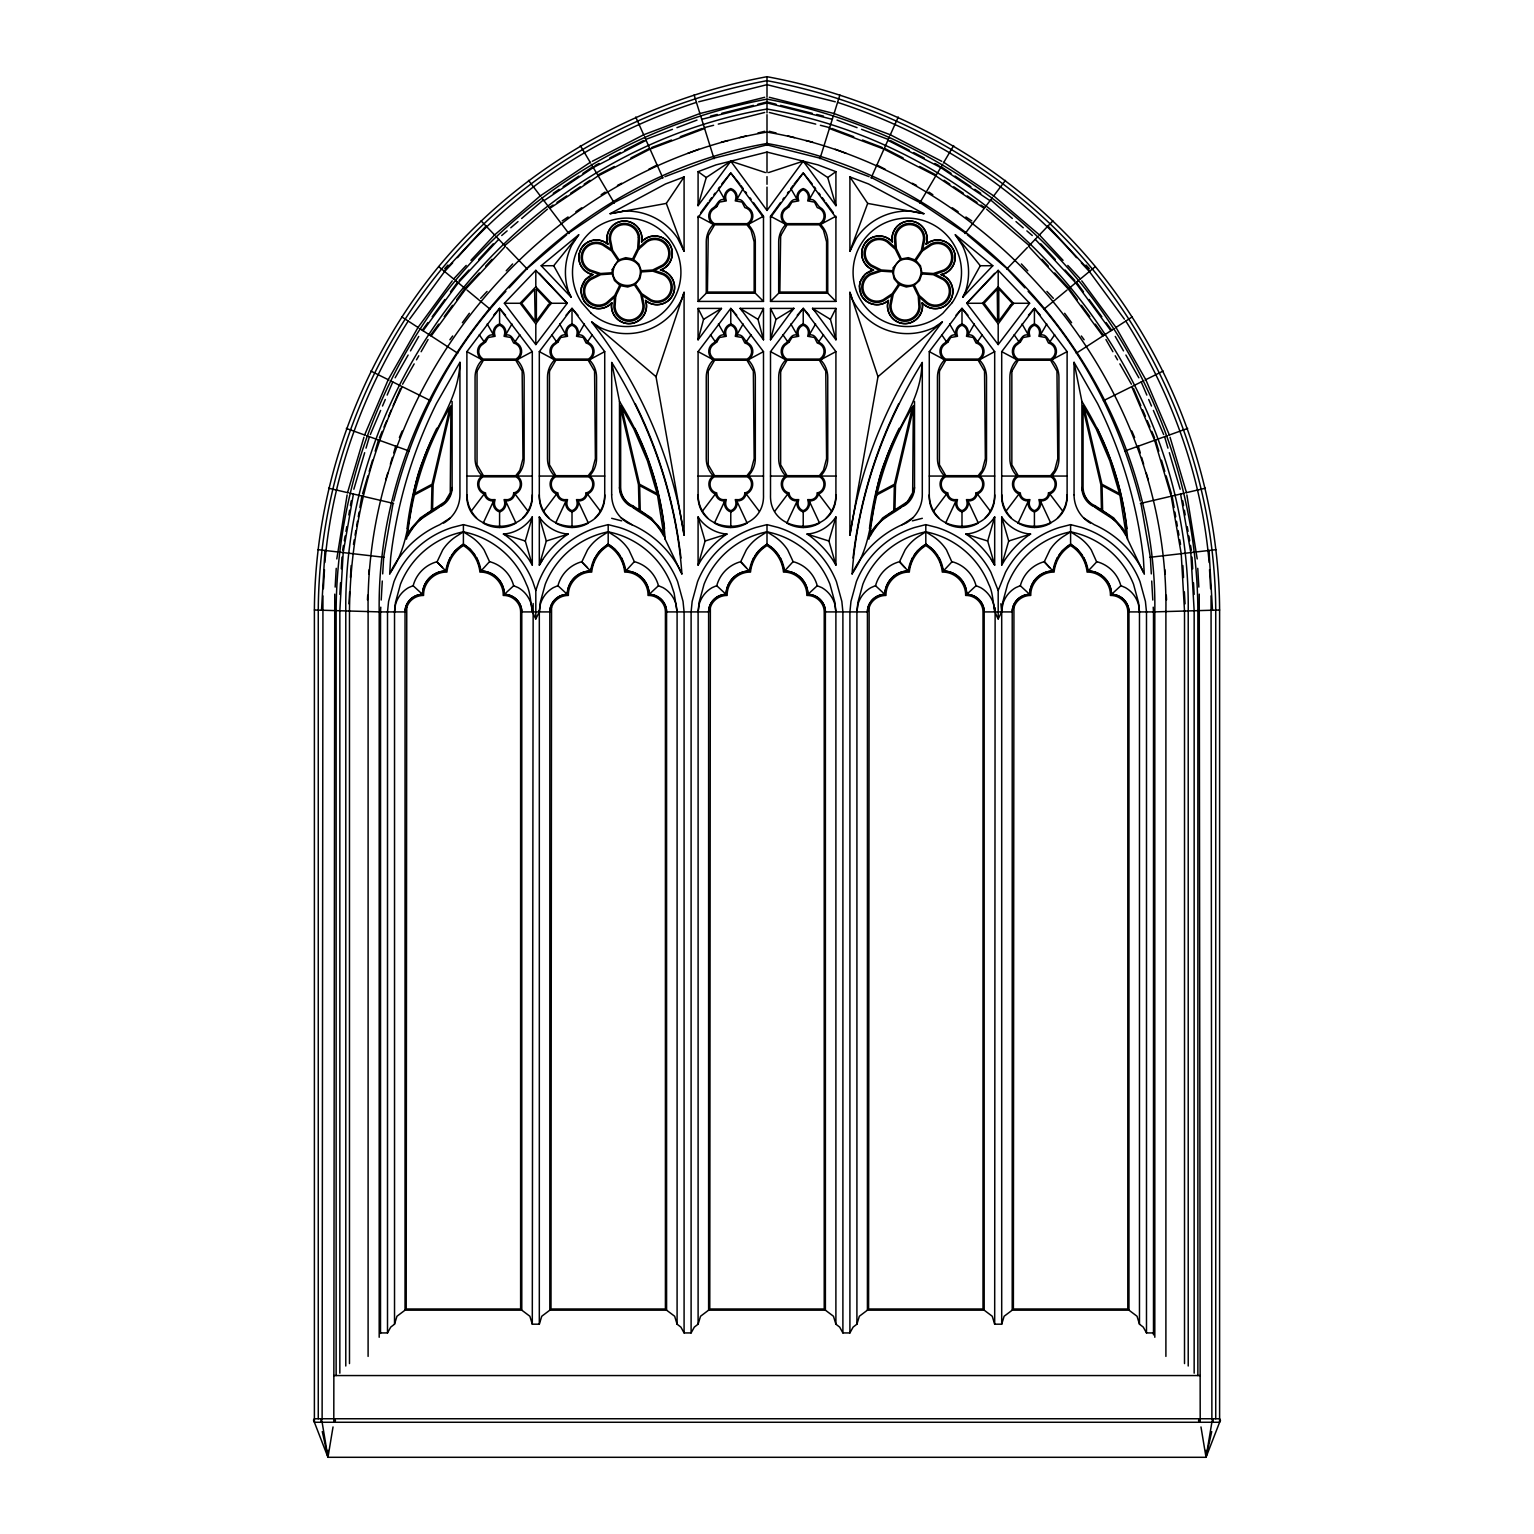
<?xml version="1.0" encoding="UTF-8"?>
<svg xmlns="http://www.w3.org/2000/svg" width="1534" height="1534" viewBox="0 0 1534 1534"><rect width="100%" height="100%" fill="white"/><g stroke="black" fill="none" stroke-linecap="round" stroke-linejoin="round"><path stroke-width="1.5" d="M499.585 527.504L499.585 511.953A8.916 8.916 0 0 1 493.641 500.813A8.092 8.092 0 0 1 484.399 494.044C477.093 491.705 474.831 480.18 482.251 476.058A24.525 24.525 0 0 1 475.061 458.704L475.061 377.191A24.525 24.525 0 0 1 482.251 359.838A9.798 9.798 0 0 1 482.616 342.887C486.105 340.701 487.294 333.357 493.641 335.102A8.916 8.916 0 0 1 499.585 323.962L499.585 308.411L532.298 351.631L532.298 494.83C533.851 536.785 465.339 536.785 466.892 494.83L466.892 351.631L499.585 308.411L505.568 315.256M499.585 323.962A8.916 8.916 0 0 1 505.549 335.102C511.896 333.357 513.085 340.701 516.574 342.887A9.798 9.798 0 0 1 516.939 359.838A24.525 24.525 0 0 1 524.129 377.191L524.129 458.704A24.525 24.525 0 0 1 516.939 476.058C524.34 480.18 522.097 491.705 514.772 494.044A8.092 8.092 0 0 1 505.549 500.813A8.916 8.916 0 0 1 499.585 511.953M572.009 527.504L572.009 511.953A8.916 8.916 0 0 1 566.065 500.813A8.092 8.092 0 0 1 556.842 494.044C549.517 491.705 547.255 480.18 554.675 476.058A24.525 24.525 0 0 1 547.485 458.704L547.485 377.191A24.525 24.525 0 0 1 554.675 359.838A9.798 9.798 0 0 1 555.04 342.887C558.529 340.701 559.718 333.357 566.065 335.102A8.916 8.916 0 0 1 572.009 323.962L572.009 308.411L539.316 351.631L539.316 494.83C537.763 536.785 606.275 536.785 604.722 494.83L604.722 351.631L572.009 308.411L566.046 315.256M572.009 323.962A8.916 8.916 0 0 1 577.973 335.102C584.32 333.357 585.509 340.701 588.998 342.887A9.798 9.798 0 0 1 589.363 359.838A24.525 24.525 0 0 1 596.553 377.191L596.553 458.704A24.525 24.525 0 0 1 589.363 476.058C596.784 480.18 594.521 491.705 587.196 494.044A8.092 8.092 0 0 1 577.973 500.813A8.916 8.916 0 0 1 572.009 511.953M730.778 527.504L730.778 511.953A8.916 8.916 0 0 1 724.834 500.813A8.092 8.092 0 0 1 715.611 494.044C708.286 491.705 706.024 480.18 713.444 476.058A24.525 24.525 0 0 1 706.254 458.704L706.254 377.191A24.525 24.525 0 0 1 713.444 359.838A9.798 9.798 0 0 1 713.809 342.887C717.298 340.701 718.487 333.357 724.834 335.102A8.916 8.916 0 0 1 730.778 323.962L730.778 308.411L763.491 351.631L763.491 494.83C765.044 536.785 696.532 536.785 698.085 494.83L698.085 351.631L730.778 308.411L736.761 315.256M730.778 323.962A8.916 8.916 0 0 1 736.742 335.102C743.089 333.357 744.278 340.701 747.767 342.887A9.798 9.798 0 0 1 748.132 359.838A24.525 24.525 0 0 1 755.322 377.191L755.322 458.704A24.525 24.525 0 0 1 748.132 476.058C755.553 480.18 753.29 491.705 745.965 494.044A8.092 8.092 0 0 1 736.742 500.813A8.916 8.916 0 0 1 730.778 511.953M803.222 527.504L803.222 511.953A8.916 8.916 0 0 1 797.258 500.813A8.092 8.092 0 0 1 788.035 494.044C780.71 491.705 778.447 480.18 785.868 476.058A24.525 24.525 0 0 1 778.678 458.704L778.678 377.191A24.525 24.525 0 0 1 785.868 359.838A9.798 9.798 0 0 1 786.233 342.887C789.722 340.701 790.911 333.357 797.258 335.102A8.916 8.916 0 0 1 803.222 323.962L803.222 308.411L770.509 351.631L770.509 494.83C768.956 536.785 837.468 536.785 835.915 494.83L835.915 351.631L803.222 308.411L797.239 315.256M803.222 323.962A8.916 8.916 0 0 1 809.166 335.102C815.513 333.357 816.702 340.701 820.191 342.887A9.798 9.798 0 0 1 820.556 359.838A24.525 24.525 0 0 1 827.746 377.191L827.746 458.704A24.525 24.525 0 0 1 820.556 476.058C827.976 480.18 825.714 491.705 818.389 494.044A8.092 8.092 0 0 1 809.166 500.813A8.916 8.916 0 0 1 803.222 511.953M961.991 527.504L961.991 511.953A8.916 8.916 0 0 1 956.027 500.813A8.092 8.092 0 0 1 946.804 494.044C939.479 491.705 937.216 480.18 944.637 476.058A24.525 24.525 0 0 1 937.447 458.704L937.447 377.191A24.525 24.525 0 0 1 944.637 359.838A9.798 9.798 0 0 1 945.002 342.887C948.491 340.701 949.68 333.357 956.027 335.102A8.916 8.916 0 0 1 961.991 323.962L961.991 308.411L994.684 351.631L994.684 494.83C996.237 536.785 927.725 536.785 929.278 494.83L929.278 351.631L961.991 308.411L967.954 315.256M961.991 323.962A8.916 8.916 0 0 1 967.935 335.102C974.282 333.357 975.471 340.701 978.96 342.887A9.798 9.798 0 0 1 979.325 359.838A24.525 24.525 0 0 1 986.515 377.191L986.515 458.704A24.525 24.525 0 0 1 979.325 476.058C986.745 480.18 984.483 491.705 977.158 494.044A8.092 8.092 0 0 1 967.935 500.813A8.916 8.916 0 0 1 961.991 511.953M1034.415 527.504L1034.415 511.953A8.916 8.916 0 0 1 1028.451 500.813A8.092 8.092 0 0 1 1019.228 494.044C1011.903 491.705 1009.66 480.18 1017.061 476.058A24.525 24.525 0 0 1 1009.871 458.704L1009.871 377.191A24.525 24.525 0 0 1 1017.061 359.838A9.798 9.798 0 0 1 1017.426 342.887C1020.915 340.701 1022.104 333.357 1028.451 335.102A8.916 8.916 0 0 1 1034.415 323.962L1034.415 308.411L1001.702 351.631L1001.702 494.83C1000.149 536.785 1068.661 536.785 1067.108 494.83L1067.108 351.631L1034.415 308.411L1028.432 315.256M1034.415 323.962A8.916 8.916 0 0 1 1040.359 335.102C1046.706 333.357 1047.895 340.701 1051.384 342.887A9.798 9.798 0 0 1 1051.749 359.838A24.525 24.525 0 0 1 1058.939 377.191L1058.939 458.704A24.525 24.525 0 0 1 1051.749 476.058C1059.169 480.18 1056.907 491.705 1049.601 494.044A8.092 8.092 0 0 1 1040.359 500.813A8.916 8.916 0 0 1 1034.415 511.953M432.569 508.943L433.144 484.706L450.938 408.408M894.955 508.943L895.53 484.706L913.344 408.408M380.547 611.222L380.509 1333.449M314.393 610.014C315.084 485.626 359.781 362.733 438.647 266.59C521.33 166.784 639.908 100.189 767 76.7C894.092 100.189 1012.67 166.784 1095.353 266.59C1174.219 362.733 1218.916 485.626 1219.607 610.014L1219.607 1422.267L1206.031 1457.3L327.969 1457.3L314.393 1422.267L314.393 610.014L334.412 610.59M321.507 610.225L324.959 550.476M322.945 595.921L322.121 1418.758M323.367 588.749L324.46 569.651M324.882 562.479C332.149 476.69 362.35 393.72 408.197 321.066M334.757 594.137L333.798 1422.267M335.16 587.1L336.234 568.328M336.79 558.932L347.125 494.926M336.138 1375.557L336.138 610.647C336.732 491.072 379.588 372.896 455.425 280.473C534.024 185.767 646.274 121.742 767 99.116C887.726 121.742 999.976 185.767 1078.575 280.473C1154.412 372.896 1197.268 491.072 1197.862 610.647L1197.862 1375.557M339.839 594.406L340.51 582.767M341.315 568.788L341.986 557.13M348.947 603.821L349.637 591.856M350.461 577.513L351.152 565.547M367.451 599.89L367.719 595.23M368.927 574.291L369.195 569.651M380.777 607.176L380.509 611.913L405.034 611.913A17.507 17.507 0 0 1 422.54 594.406A23.355 23.355 0 0 1 445.895 571.051A35.915 35.915 0 0 1 450.076 557.935L454.869 551.166L463.402 544.206L463.402 524.628L452.127 527.523A92.615 92.615 0 0 0 393.989 581.654L388.581 601.405L387.508 611.913L387.508 1332.931L380.509 1332.931M381.199 600.043L382.292 581.022M382.695 573.908L383.653 557.264L393.068 503.325M390.691 572.163C413.643 538.798 407.392 496.843 423.058 460.507C434.755 427.027 458.954 399.185 459.932 362.331L436.404 403.595A468.445 468.445 0 0 0 390.633 558.069L389.694 574.234L392.09 569.037A99.614 99.614 0 0 1 439.683 524.743L450.363 517.917M902.05 524.743L905.98 523.113A32.655 32.655 0 0 0 922.298 494.83L922.298 362.388C882.606 426.088 857.276 499.24 852.079 574.234L854.496 569.037A99.614 99.614 0 0 1 902.069 524.743M853.077 572.163C876.029 538.798 869.778 496.843 885.444 460.507C896.565 427.66 920.841 400.642 921.876 364.632M387.508 1332.931L390.729 1327.102L394.526 1324.187L394.526 611.913L395.484 602.478L400.47 584.224A85.616 85.616 0 0 1 463.402 531.838L471.686 537.13A46.327 46.327 0 0 1 484.073 549.862L489.538 561.636L480.928 571.051A23.355 23.355 0 0 1 504.283 594.406A17.507 17.507 0 0 1 521.79 611.913L521.79 1310.17L529.863 1316.249L532.298 1324.187L539.316 1324.187L541.751 1316.249L549.824 1310.17L666.581 1310.17L674.653 1316.249L677.088 1324.187L680.885 1327.102L684.087 1332.931L691.105 1332.931L694.327 1327.102L698.104 1324.187L700.539 1316.249L708.612 1310.17L825.388 1310.17L833.461 1316.249L835.896 1324.187L839.673 1327.102L842.895 1332.931L849.913 1332.931L853.115 1327.102L856.912 1324.187L859.347 1316.249L867.419 1310.17L984.176 1310.17L992.249 1316.249L994.684 1324.187L1001.702 1324.187L1004.137 1316.249L1012.21 1310.17L1128.966 1310.17L1137.039 1316.249L1139.474 1324.187L1143.271 1327.102L1146.492 1332.931L1153.491 1332.931M532.298 1324.187L533.161 603.514M539.316 1324.187L539.316 611.913L540.256 602.478L545.26 584.224A85.616 85.616 0 0 1 608.193 531.838L616.476 537.13A46.327 46.327 0 0 1 628.863 549.862L634.328 561.636L625.719 571.051A23.355 23.355 0 0 1 649.074 594.406A17.507 17.507 0 0 1 666.581 611.913L666.581 1310.17M698.104 1324.187L698.104 611.913L699.063 602.478L704.068 584.224A85.616 85.616 0 0 1 767 531.838L775.284 537.13A46.327 46.327 0 0 1 787.651 549.862L793.116 561.636L784.507 571.051A23.355 23.355 0 0 1 807.862 594.406A17.507 17.507 0 0 1 825.388 611.913L825.388 1310.17M856.912 1324.187L856.912 611.913L857.87 602.478L862.856 584.224A85.616 85.616 0 0 1 925.807 531.838L934.091 537.13A46.327 46.327 0 0 1 946.459 549.862L951.962 562.115M994.684 1324.187L995.125 607.713M1001.702 1324.187L1001.702 611.913L1002.661 602.478L1007.646 584.224A85.616 85.616 0 0 1 1070.598 531.838L1078.862 537.13A46.327 46.327 0 0 1 1091.249 549.862L1096.752 562.115M394.526 1324.187L396.961 1316.249L405.034 1310.17L521.79 1310.17M394.526 611.913L395.465 604.664A28.015 28.015 0 0 1 408.523 587.656L413.183 585.643A33.863 33.863 0 0 1 437.132 561.693L442.751 549.862A46.327 46.327 0 0 1 455.138 537.13L463.402 531.838A85.616 85.616 0 0 1 526.354 584.224C532.068 595.192 529.479 608.423 535.807 618.931L539.316 611.913L540.256 604.664A28.015 28.015 0 0 1 553.314 587.656L557.973 585.643A33.863 33.863 0 0 1 581.923 561.693L587.541 549.862A46.327 46.327 0 0 1 599.909 537.13L608.193 531.838A85.616 85.616 0 0 1 671.144 584.224L674.135 593.217L677.088 611.913L677.088 1324.187M405.034 1310.17L405.034 611.913C404.976 602.555 413.164 594.348 422.54 594.406C422.464 581.904 433.393 570.974 445.895 571.051L450.076 557.935M452.108 401.429L452.108 487.563C448.695 513.065 412.262 513.065 406.452 539.163M549.824 1310.17L549.824 611.913A17.507 17.507 0 0 1 567.331 594.406C567.254 581.904 578.184 570.974 590.686 571.051A35.915 35.915 0 0 1 594.847 557.935L599.641 551.166L608.193 544.206L608.193 524.628L596.918 527.523A92.615 92.615 0 0 0 538.779 581.654L535.807 590.532L535.807 618.931M698.104 611.913L699.063 604.664A28.015 28.015 0 0 1 712.121 587.656L716.781 585.643A33.863 33.863 0 0 1 740.73 561.693L746.349 549.862A46.327 46.327 0 0 1 758.716 537.13L767 531.838A85.616 85.616 0 0 1 829.932 584.224L834.937 602.478L835.896 611.913L835.896 1324.187M708.612 1310.17L708.612 611.913A17.507 17.507 0 0 1 726.138 594.406C726.061 581.904 736.991 570.974 749.493 571.051A35.915 35.915 0 0 1 753.654 557.935L758.448 551.166L767 544.206L767 524.628L755.706 527.523A92.615 92.615 0 0 0 697.567 581.654L692.16 601.405L691.105 611.913L691.105 1332.931M856.912 611.913L857.87 604.664A28.015 28.015 0 0 1 870.928 587.656L875.569 585.643A33.863 33.863 0 0 1 899.518 561.693L905.137 549.862A46.327 46.327 0 0 1 917.524 537.13L925.807 531.838A85.616 85.616 0 0 1 988.74 584.224C994.454 595.192 991.865 608.423 998.193 618.931L1001.702 611.913L1002.661 604.664A28.015 28.015 0 0 1 1015.719 587.656L1020.359 585.643A33.863 33.863 0 0 1 1044.309 561.693L1049.927 549.862A46.327 46.327 0 0 1 1062.314 537.13L1070.598 531.838A85.616 85.616 0 0 1 1133.53 584.224L1138.516 602.478L1139.474 611.913L1139.474 1324.187M867.419 1310.17L867.419 611.913A17.507 17.507 0 0 1 884.926 594.406C884.85 581.904 895.779 570.974 908.281 571.051A35.915 35.915 0 0 1 912.462 557.935L917.255 551.166L925.807 544.206L925.807 524.628L914.513 527.523A92.615 92.615 0 0 0 856.375 581.654L850.967 601.405L849.913 611.913L849.913 1332.931M914.513 401.429L914.513 487.563C911.081 513.065 874.648 513.065 868.858 539.163M1012.21 1310.17L1012.21 611.913A17.507 17.507 0 0 1 1029.717 594.406C1029.64 581.904 1040.57 570.974 1053.072 571.051A35.915 35.915 0 0 1 1057.252 557.935L1062.046 551.166L1070.598 544.206L1070.598 524.628L1059.304 527.523A92.615 92.615 0 0 0 1005.479 572.335L998.193 590.532L998.193 618.931M321.718 1418.835L321.718 1422.21M1212.282 1422.21L1212.282 1418.835M451.495 555.557A35.915 35.915 0 0 1 463.402 544.206L470.037 549.191L476.748 557.935A35.915 35.915 0 0 1 480.928 571.051C493.43 570.974 504.36 581.904 504.283 594.406C513.66 594.348 521.848 602.555 521.79 611.913L549.824 611.913C549.766 602.555 557.954 594.348 567.331 594.406A23.355 23.355 0 0 1 590.686 571.051L594.847 557.935M596.285 555.557A35.915 35.915 0 0 1 608.193 544.206L614.827 549.191L621.538 557.935A35.915 35.915 0 0 1 625.719 571.051C638.221 570.974 649.15 581.904 649.074 594.406C658.45 594.348 666.638 602.555 666.581 611.913L708.612 611.913C708.555 602.555 716.762 594.348 726.138 594.406A23.355 23.355 0 0 1 749.493 571.051L753.654 557.935M755.073 555.557A35.915 35.915 0 0 1 767 544.206L773.615 549.191L780.346 557.935A35.915 35.915 0 0 1 784.507 571.051C797.009 570.974 807.939 581.904 807.862 594.406C817.238 594.348 825.445 602.555 825.388 611.913L867.419 611.913C867.362 602.555 875.55 594.348 884.926 594.406A23.355 23.355 0 0 1 908.281 571.051L912.462 557.935M913.88 555.557A35.915 35.915 0 0 1 925.807 544.206L932.423 549.191L939.153 557.935A35.915 35.915 0 0 1 943.314 571.051A23.355 23.355 0 0 1 966.669 594.406A17.507 17.507 0 0 1 984.176 611.913L1012.21 611.913C1012.152 602.555 1020.34 594.348 1029.717 594.406A23.355 23.355 0 0 1 1053.072 571.051L1057.252 557.935M333.031 1426.946L327.969 1457.3L322.274 1431.606M1211.879 1422.267L1206.031 1457.3L1200.969 1426.946M342.657 550.131L343.482 545.433M344.306 540.735L345.112 536.037M345.936 531.358L346.761 526.661M348.812 514.925L349.618 510.228M350.442 505.549L351.267 500.851M353.414 494.025L343.194 552.585L339.839 610.743L339.839 1373.179M353.453 544.378L354.258 539.757M355.063 535.155L355.869 530.553M356.674 525.951L357.48 521.349M358.285 516.747L359.09 512.126M359.876 507.524L361.89 496.019M402.272 386.664C368.409 456.48 350.193 533.41 349.484 611.031L349.484 1363.573M849.913 535.193C861.724 457.803 894.245 383.673 942.375 321.987L934.264 327.375A61.283 61.283 0 0 1 852.271 299.303L849.913 292.304L849.913 535.193L877.985 376.693L849.913 292.304M1211.726 1431.606L1206.031 1457.3L1206.031 1450.301M449.941 407.603L432.051 484.245L414.468 493.603M912.327 407.603L894.437 484.245L876.854 493.603M698.085 339.8L703.569 319.36L698.085 308.411L721.479 308.411L698.085 339.8L698.085 308.411M793.653 308.411L770.509 339.8L775.993 319.36L770.509 308.411L793.903 308.411L791.755 310.865M768.592 172.575L803.222 161.166L835.915 205.671L827.746 177.541L803.222 161.166L767 210.446L730.778 161.166L698.085 205.671L706.254 177.541L730.778 161.166L765.408 172.575M532.298 565.106L525.299 541.023L532.298 516.939C525.97 526.641 515.002 533.295 503.42 534.062L506.162 535.845A99.614 99.614 0 0 1 529.019 559.603L532.298 565.106L532.298 516.939M539.949 562.901L546.315 541.023L539.316 516.939C545.625 526.641 556.593 533.295 568.194 534.062L565.452 535.845A99.614 99.614 0 0 0 542.633 559.603L539.316 565.049M698.085 565.106L705.084 541.023L698.085 516.939C704.394 526.641 715.362 533.295 726.963 534.062L724.24 535.845A99.614 99.614 0 0 0 701.402 559.603L698.085 565.106L698.085 516.939M835.915 565.106L828.916 541.023L835.915 516.939C829.606 526.641 818.638 533.295 807.037 534.062L809.76 535.845A99.614 99.614 0 0 1 832.598 559.603L835.915 565.106L835.915 516.939M994.051 562.901L987.685 541.023L994.684 516.939C988.375 526.641 977.407 533.295 965.806 534.062L968.548 535.845A99.614 99.614 0 0 1 991.405 559.603L994.684 565.049M1001.702 565.106L1008.701 541.023L1001.702 516.939C1008.03 526.641 1018.998 533.295 1030.58 534.062L1027.838 535.845A99.614 99.614 0 0 0 1005.019 559.603L1001.702 565.106L1001.702 516.939M347.528 492.644L363.961 437.209M353.836 489.25L364.67 452.703M366.032 448.139L369.406 436.711M362.561 493.775L367.872 475.847M369.195 471.36L372.513 460.162M375.178 451.188L378.495 439.99M385.686 479.931L387.699 473.181M390.365 464.188L392.359 457.439M393.701 452.933L395.695 446.183M393.759 501.043C413.26 423.48 450.747 349.694 505.875 291.364M819.942 158.711L833.384 115.779M833.902 114.13L839.884 94.993M656.015 376.693L684.087 292.304L684.087 535.193L656.015 376.693L591.625 321.987C639.755 383.673 672.276 457.803 684.087 535.193M684.087 292.304L681.729 299.303A61.283 61.283 0 0 1 599.736 327.375L591.625 321.987M849.913 176.928L849.913 251.288L867.688 203.408L849.913 176.928L868.474 183.946L923.89 213.705L867.688 203.408M364.613 434.985L388.217 379.665L418.015 327.432L452.242 280.837M370.346 434.525L380.624 410.422M382.503 406.031L385.302 399.473M387.162 395.082L392.781 381.947M379.416 437.842L382.158 431.38M383.999 427.085L386.76 420.642M388.581 416.328L391.343 409.885M393.164 405.59L400.508 388.39M399.377 437.535L402.138 431.073M871.101 178.021L889.394 136.929M890.084 135.337L898.253 117.025M493.641 500.813L483.229 523.113A32.655 32.655 0 0 0 515.98 523.094L505.549 500.813M555.653 523.113L566.065 500.813M724.834 500.813L714.422 523.113A32.713 32.713 0 0 0 747.154 523.113L736.742 500.813M797.258 500.813L786.846 523.113A32.713 32.713 0 0 0 819.578 523.113L809.166 500.813M956.027 500.813L945.615 523.113A32.713 32.713 0 0 0 978.347 523.113L967.935 500.813M1018.039 523.113L1028.451 500.813M849.913 251.288L856.413 238.173A61.283 61.283 0 0 1 911.445 211.193L923.89 213.705M962.738 297.308L965.289 292.169A61.283 61.283 0 0 0 962.317 245.363L955.298 234.798L992.805 265.727L962.738 297.308L980.284 265.727L992.805 265.727M740.347 308.411L763.491 339.8L758.007 319.36L763.491 308.411L740.097 308.411L742.245 310.865M812.771 308.411L835.915 339.8L830.431 319.36L835.915 308.411L812.521 308.411L814.669 310.865M395.139 377.805L408.121 355.044M410.479 350.902L418.744 336.425M402.579 384.209L414.161 363.903M416.481 359.838L418.801 355.773M421.121 351.727L428.063 339.532M505.549 335.102L511.972 323.962M577.973 335.102L584.396 323.962M753.424 202.507L763.491 216.236L763.491 301.412L755.322 293.224L755.322 241.778A24.525 24.525 0 0 0 748.132 224.443A9.798 9.798 0 0 0 747.767 207.474C744.278 205.288 743.089 197.944 736.742 199.688L743.165 188.548L740.922 185.499M820.556 224.443L835.915 216.236L835.915 301.412L827.746 293.224L827.746 241.778A24.525 24.525 0 0 0 820.556 224.443A9.798 9.798 0 0 0 820.191 207.474C816.702 205.288 815.513 197.944 809.166 199.688L815.589 188.548L814.458 187.033M736.742 335.102L743.165 323.962M809.166 335.102L815.589 323.962M967.935 335.102L974.358 323.962M1040.359 335.102L1046.782 323.962M919.691 203.102L942.605 164.368M943.468 162.872L953.669 145.615M542.633 559.603L539.316 565.106L539.316 516.939M578.702 234.798L571.683 245.363A61.283 61.283 0 0 0 568.711 292.169L571.262 297.308L541.195 265.727L578.702 234.798L553.716 265.727L541.195 265.727M666.312 203.408L684.087 176.928L665.526 183.946L610.11 213.705L666.312 203.408L684.087 251.288L684.087 176.928M514.791 342.197L519.873 334.738M587.215 342.197L592.316 334.738M745.984 342.197L751.085 334.738M818.408 342.197L823.509 334.738M977.177 342.197L982.278 334.738M1049.601 342.197L1054.702 334.738M320.99 1419.276L320.99 1421.75M1213.106 1421.75L1213.106 1419.276M409.597 319.168L444.611 271.518L452.664 262.87M422.291 330.213L427.928 322.543M432.166 316.771L444.86 299.513M450.497 291.824L457.554 282.237M423.077 330.73L458.282 282.831L498.742 239.304M430.383 335.486L438.686 324.173M444.227 316.637L452.53 305.343M456.691 299.686L464.994 288.392L479.317 272.975M431.169 335.984L465.722 288.986L505.434 246.265L496.172 236.62M449.884 339.762L452.664 335.984M462.386 322.734L469.346 313.281M535.807 344.575L535.807 323.923L548.942 306.033L551.511 303.272L567.235 303.272L535.807 344.575L504.379 303.272L535.807 270.348L567.235 303.272L539.316 273.34M700.654 212.727L708.152 202.507M709.36 200.858L711.623 197.79M713.885 194.703L715.017 193.169M719.542 187.033L718.411 188.548L724.834 199.688C718.487 197.944 717.298 205.288 713.809 207.474A9.798 9.798 0 0 0 713.444 224.443A24.525 24.525 0 0 0 706.254 241.778L706.254 293.224L698.085 301.412L698.085 216.236L713.444 224.443M721.689 184.08L730.778 172.997L739.887 184.08M698.085 217.502L730.778 172.997L763.491 217.502M835.915 301.412L770.509 301.412L770.509 216.236L780.576 202.507M782.915 199.324L784.047 197.79M787.441 193.169L788.572 191.635M793.078 185.499L790.835 188.548L797.258 199.688C790.911 197.944 789.722 205.288 786.233 207.474A9.798 9.798 0 0 0 785.868 224.443A24.525 24.525 0 0 0 778.678 241.778L778.678 293.224L770.509 301.412M794.113 184.08L803.222 172.997L812.311 184.08M770.509 217.502L803.222 172.997L835.915 217.502M998.193 344.575L998.193 323.923L1011.328 306.033L1013.916 303.272L1029.621 303.272L998.193 344.575L966.765 303.272L998.193 270.348L1029.621 303.272M471.264 511.129L484.399 493.718M543.688 511.129L556.823 493.718M702.457 511.129L715.592 493.718M774.881 511.129L788.016 493.718M933.65 511.129L946.785 493.718M1006.074 511.129L1019.209 493.718M965.097 233.59L992.287 197.752M993.342 196.371L1005.46 180.398M493.603 315.256L499.585 308.411M956.008 315.256L961.991 308.411M444.726 268.546L447.966 265.075M444.131 271.135L486.048 226.054M457.477 257.674C520.678 184.885 605.067 132.173 696.417 102.375M453.623 278.977L466.221 265.42M470.938 260.339L494.562 234.932L540.294 195.892L590.207 162.355M459.165 280.492L468.905 270.022M478.627 259.553L493.219 243.848M485.684 266.13L492.05 259.284M480.66 298.325L487.064 291.441M506.239 270.809L512.624 263.944M509.115 287.874L526.929 268.699L566.755 234.702M994.684 273.34L966.765 303.272L982.489 303.272L998.193 286.8L998.193 270.348M1006.688 269.102L1027.358 247.549M1037.828 236.62L1028.566 246.265L1068.278 288.986L1102.831 335.984M1039.017 235.373L1052.899 220.896M939.153 557.935L943.314 571.051L952.077 561.693A33.863 33.863 0 0 1 976.027 585.643L980.686 587.656A28.015 28.015 0 0 1 993.744 604.664L994.684 611.913M1128.966 1310.17L1128.966 611.913A17.507 17.507 0 0 0 1111.46 594.406A23.355 23.355 0 0 0 1088.105 571.051L1096.868 561.693A33.863 33.863 0 0 1 1120.817 585.643L1125.477 587.656A28.015 28.015 0 0 1 1138.535 604.664L1139.474 611.913M504.283 594.406L513.679 585.739L518.281 587.656A28.015 28.015 0 0 1 531.339 604.664L532.298 611.913M649.074 594.406L658.469 585.739L663.072 587.656A28.015 28.015 0 0 1 676.13 604.664L677.088 611.913M807.862 594.406L817.258 585.739L821.879 587.656A28.015 28.015 0 0 1 834.937 604.664L835.896 611.913M984.176 1310.17L984.176 611.913C984.234 602.555 976.046 594.348 966.669 594.406L976.065 585.739M1153.491 1334.868L1153.491 611.913L1128.966 611.913C1129.024 602.555 1120.836 594.348 1111.46 594.406L1120.855 585.739M1013.706 303.444L998.193 286.8M501.714 235.527L507.14 230.886M510.764 227.78L518.013 221.605M521.637 218.499L543.381 199.938M504.763 245.593L547.427 209.161M535.807 270.348L535.807 286.8L520.084 303.272L504.379 303.272M877.985 376.693L942.375 321.987M1043.925 309.159L1066.935 290.118M1068.278 288.986L1078.575 280.473M1079.917 279.361L1095.353 266.59M912.73 517.917L902.663 524.475M827.746 177.541L835.915 171.655L818.005 164.886L767 152.077L715.994 164.886L698.085 171.655L698.085 205.671M553.256 193.303L559.201 189.315M563.151 186.669L578.97 176.046M582.92 173.38L592.814 166.746M543.956 200.705L593.294 167.551L646.121 140.303M549.21 207.646L553.103 205.038M556.976 202.43L566.679 195.911M570.552 193.303L580.255 186.784M584.147 184.176L589.957 180.264M549.786 208.394L598.202 175.873L650.052 149.124L704.605 128.53M562.211 220.896L568.059 216.965M575.844 211.73L581.693 207.799M601.175 194.722L605.086 192.095M568.577 233.149L614.022 202.622L662.669 177.522M1076.293 353.223L1114.029 328.717M1115.467 327.777L1132.284 316.848M703.569 319.36L721.479 308.411M775.993 319.36L793.903 308.411M748.132 224.443L763.491 216.236M516.939 359.838L532.298 351.631M589.363 359.838L604.722 351.631M748.132 359.838L763.491 351.631M820.556 359.838L835.915 351.631M979.325 359.838L994.684 351.631M1051.749 359.838L1067.108 351.631M414.103 495.118L431.955 485.607L431.399 509.633M876.489 495.118L894.341 485.607L893.785 509.633M592.277 161.3L643.666 134.781L699.926 113.535L764.68 97.294M594.924 165.653L599.161 163.467M609.746 158.002L620.33 152.537M624.568 150.37L643.609 140.534M597.723 175.049L614.348 166.477M630.953 157.906L649.649 148.261M617.454 185.422L621.634 183.255M648.748 169.277L657.089 164.963M1103.387 400.719L1143.693 380.72M1145.246 379.953L1163.194 371.036M334.22 1422.21L335.447 1420.522L334.22 1418.835M1199.78 1418.835L1198.553 1420.522L1199.78 1422.21M645.737 139.441L672.467 129.335M676.935 127.667L696.992 120.093M651.854 147.437L671.528 140.016M680.271 136.699L702.131 128.453M687.826 153.362L698.814 149.22M664.912 176.678L713.904 158.194L767 144.867L820.096 158.194L869.088 176.678M1124.863 451.015L1167.182 435.771M1168.812 435.196L1187.68 428.408M546.315 541.023L568.194 534.062M705.084 541.023L726.963 534.062M1008.701 541.023L1030.58 534.062M912.366 520.851L922.337 518.3M698.699 101.8L767 84.677L835.301 101.8M710.491 116.143L717.26 114.436M721.785 113.305L753.443 105.367M757.949 104.216L767 101.953L776.051 104.216M701.728 119.307L767 102.931L832.272 119.307M704.336 127.629L713.617 125.289M718.257 124.12L764.68 112.481M721.229 142.202L728.094 140.476M739.541 137.6L746.406 135.874M757.854 133.017L764.718 131.291M1140.395 503.459L1169.464 496.632M1184.516 1363.573L1184.516 611.031L1181.218 553.697L1171.19 496.23L1184.19 493.181M1185.878 492.778L1205.398 488.195M610.11 213.705L623.475 211.251M1149.791 557.321L1194.487 552.163M1196.194 551.952L1216.117 549.651M1152.935 611.932L1197.862 610.647M1199.588 610.59L1219.607 610.014M706.254 293.224L755.322 293.224M778.678 293.224L827.746 293.224M698.085 301.412L763.491 301.412M466.892 476.058L482.251 476.058M516.939 476.058L532.298 476.058M539.316 476.058L554.675 476.058M589.363 476.058L604.722 476.058M698.085 476.058L713.444 476.058M748.132 476.058L763.491 476.058M770.509 476.058L785.868 476.058M820.556 476.058L835.915 476.058M929.278 476.058L944.637 476.058M979.325 476.058L994.684 476.058M1001.702 476.058L1017.061 476.058M1051.749 476.058L1067.108 476.058M333.798 1375.557L1200.202 1375.557M336.138 610.647L381.065 611.932M317.883 549.651L337.806 551.952M339.513 552.163L384.209 557.321M1058.671 555.557A35.915 35.915 0 0 1 1070.598 544.206L1077.213 549.191L1083.924 557.935A35.915 35.915 0 0 1 1088.105 571.051C1100.607 570.974 1111.536 581.904 1111.46 594.406M943.314 571.051C955.816 570.974 966.746 581.904 966.669 594.406M328.602 488.195L348.122 492.778M349.81 493.181L362.81 496.23M364.536 496.632L393.605 503.459M769.32 97.294L834.074 113.535L890.334 134.781L941.723 161.3M780.557 105.367L812.215 113.305M816.74 114.436L823.509 116.143M769.32 112.481L815.743 124.12M820.383 125.289L829.664 127.629M769.282 131.291L776.146 133.017M787.594 135.874L794.459 137.6M805.906 140.476L812.771 142.202M611.663 518.3L621.634 520.851M1070.598 524.628L1081.873 527.523A92.615 92.615 0 0 1 1140.011 581.654L1145.419 601.405L1146.492 611.913L1146.492 1332.931M925.807 524.628L937.082 527.523A92.615 92.615 0 0 1 990.926 572.335L998.193 590.532M767 524.628L778.294 527.523A92.615 92.615 0 0 1 836.433 581.654L841.84 601.405L842.895 611.913L842.895 1332.931M608.193 524.628L619.487 527.523A92.615 92.615 0 0 1 677.625 581.654L683.033 601.405L684.087 611.913L684.087 1332.931M463.402 524.628L474.696 527.523A92.615 92.615 0 0 1 532.835 581.654L535.807 590.532M965.806 534.062L987.685 541.023M807.037 534.062L828.916 541.023M503.42 534.062L525.299 541.023M346.32 428.408L365.188 435.196M366.818 435.771L409.137 451.015M837.583 102.375C928.933 132.173 1013.322 184.885 1076.523 257.674M837.008 120.093L857.065 127.667M861.533 129.335L888.263 139.441M831.869 128.453L853.729 136.699M862.472 140.016L882.146 147.437M829.395 128.53L883.948 149.124L935.798 175.873L984.214 208.394M835.186 149.22L846.174 153.362M1083.637 517.917L1094.317 524.743A99.614 99.614 0 0 1 1141.91 569.037L1144.306 574.234L1143.367 558.069A468.445 468.445 0 0 0 1097.596 403.595L1074.068 362.331L1081.892 401.429L1081.892 487.563C1085.305 513.065 1121.737 513.065 1127.548 539.163L1143.309 572.163M612.124 364.632L619.487 401.429L619.487 487.563C622.919 513.065 659.352 513.065 665.142 539.163L680.923 572.163M631.95 524.743L621.27 517.917M631.318 524.475L628.02 523.113A32.674 32.674 0 0 1 611.663 494.83M370.806 371.036L388.754 379.953M390.307 380.72L430.613 400.719M890.391 140.534L909.432 150.37M913.67 152.537L924.254 158.002M934.839 163.467L939.076 165.653M887.879 140.303L940.706 167.551L990.044 200.705M884.351 148.261L903.047 157.906M919.652 166.477L936.277 175.049M876.911 164.963L885.252 169.277M912.366 183.255L916.546 185.422M871.331 177.522L919.978 202.622L965.423 233.149M1119.532 493.603L1101.949 484.245L1084.059 407.603M1119.897 495.118L1102.045 485.607L1102.601 509.633M657.146 493.603L639.563 484.245L621.673 407.603M657.511 495.118L639.659 485.607L640.215 509.633M770.509 216.236L785.868 224.443M1001.702 351.631L1017.061 359.838M929.278 351.631L944.637 359.838M770.509 351.631L785.868 359.838M698.085 351.631L713.444 359.838M539.316 351.631L554.675 359.838M466.892 351.631L482.251 359.838M812.521 308.411L830.431 319.36M740.097 308.411L758.007 319.36M401.716 316.848L418.533 327.777M419.971 328.717L457.707 353.223M943.793 162.355L993.706 195.892L1039.438 234.932L1063.062 260.339M941.186 166.746L951.08 173.38M955.03 176.046L970.849 186.669M974.799 189.315L980.744 193.303M944.043 180.264L949.853 184.176M953.745 186.784L963.448 193.303M967.321 195.911L977.024 202.43M980.897 205.038L984.79 207.646M928.914 192.095L932.825 194.722M952.307 207.799L958.156 211.73M965.941 216.965L971.789 220.896M698.085 171.655L706.254 177.541M438.647 266.59L454.083 279.361M455.425 280.473L465.722 288.986M467.065 290.118L490.075 309.159M990.619 199.938L1012.363 218.499M1015.987 221.605L1023.236 227.78M1026.86 230.886L1032.286 235.527M986.573 209.161L1029.237 245.593M967.245 234.702L1007.071 268.699L1024.885 287.874M535.807 286.8L551.511 303.272M520.294 303.444L535.807 323.923M1029.717 594.406L1020.321 585.739M884.926 594.406L875.531 585.739M726.138 594.406L716.742 585.739M567.331 594.406L557.935 585.739M422.54 594.406L413.145 585.739M1044.462 562.23L1053.072 571.051M899.672 562.23L908.281 571.051M740.864 562.23L749.493 571.051M582.057 562.23L590.686 571.051M437.267 562.23L445.895 571.051M481.101 220.896L494.983 235.373M506.642 247.549L527.312 269.102M1086.034 265.075L1089.274 268.546M1047.952 226.054L1089.869 271.135M1081.336 262.87L1089.389 271.518L1124.403 319.168M1067.779 265.42L1080.377 278.977M1040.781 243.848L1055.373 259.553M1065.095 270.022L1074.835 280.492M1035.258 239.304L1075.717 282.831L1110.923 330.73M1041.95 259.284L1048.316 266.13M1054.683 272.975L1069.006 288.392L1077.309 299.686M1021.376 263.944L1027.761 270.809M1046.936 291.441L1053.34 298.325M1028.125 291.364C1083.253 349.694 1120.74 423.48 1140.241 501.043M982.489 303.272L998.193 323.923M1049.678 567.58L1044.462 561.636M904.887 567.58L899.672 561.636M746.08 567.58L740.884 561.636M587.273 567.58L582.038 562.115M442.501 567.58L437.248 562.115M1034.415 308.411L1040.397 315.256M803.222 308.411L809.185 315.256M572.009 308.411L577.992 315.256M955.298 234.798L980.284 265.727M528.54 180.398L540.658 196.371M541.713 197.752L568.903 233.59M1049.601 493.718L1062.736 511.129M977.177 493.718L990.312 511.129M818.408 493.718L831.543 511.129M745.984 493.718L759.119 511.129M587.215 493.718L600.35 511.129M514.791 493.718L527.926 511.129M1081.758 280.837L1115.985 327.432L1145.783 379.665L1169.387 434.985M1076.446 282.237L1083.503 291.824M1089.14 299.513L1101.834 316.771M1106.072 322.543L1111.709 330.213M1081.47 305.343L1089.773 316.637M1095.314 324.173L1103.617 335.486M1064.654 313.281L1071.614 322.734M1081.336 335.984L1084.116 339.762M818.983 193.169L820.115 194.703M822.377 197.79L824.64 200.858M825.848 202.507L833.346 212.727M745.428 191.635L746.559 193.169M749.953 197.79L751.085 199.324M1014.127 334.738L1019.209 342.197M941.684 334.738L946.785 342.197M782.915 334.738L788.016 342.197M710.491 334.738L715.592 342.197M551.722 334.738L556.823 342.197M479.298 334.738L484.399 342.197M991.367 559.603L994.684 565.106L994.684 516.939M580.331 145.615L590.532 162.872M591.395 164.368L614.309 203.102M1022.028 323.962L1028.451 335.102M949.604 323.962L956.027 335.102M790.835 323.962L797.258 335.102M718.411 323.962L724.834 335.102M559.642 323.962L566.065 335.102M487.218 323.962L493.641 335.102M1125.803 321.066C1171.65 393.72 1201.851 476.69 1209.118 562.479M1115.256 336.425L1123.521 350.902M1125.879 355.044L1138.861 377.805M1105.937 339.532L1112.879 351.727M1115.199 355.773L1117.519 359.838M1119.839 363.903L1131.421 384.209M1081.892 401.429C1107.701 442.827 1124.173 490.401 1127.548 539.163M631.931 524.743A99.614 99.614 0 0 1 679.504 569.037L681.921 574.234C676.724 499.24 651.394 426.088 611.702 362.388L611.663 494.83M619.487 401.429C645.315 442.827 661.787 490.401 665.142 539.163M553.716 265.727L571.262 297.308M1083.924 557.935L1088.105 571.051M780.346 557.935L784.507 571.051M621.538 557.935L625.719 571.051M476.748 557.935L480.928 571.051M684.087 251.288L677.587 238.173A61.283 61.283 0 0 0 622.555 211.193M1040.359 500.813L1050.771 523.113A32.655 32.655 0 0 1 1018.135 523.094M577.973 500.813L588.385 523.113A32.655 32.655 0 0 1 555.749 523.094M635.747 117.025L643.916 135.337M644.606 136.929L662.899 178.021M1141.219 381.947L1146.838 395.082M1148.698 399.473L1151.497 406.031M1153.376 410.422L1163.654 434.525M1133.492 388.39L1140.836 405.59M1142.657 409.885L1145.419 416.328M1147.24 420.642L1150.001 427.085M1151.842 431.38L1154.584 437.842M1131.728 386.664L1154.623 440.296L1171.19 496.23M1131.862 431.073L1134.623 437.535M817.258 585.739L817.219 585.643A33.863 33.863 0 0 0 793.27 561.693M658.469 585.739L658.431 585.643A33.863 33.863 0 0 0 634.482 561.693M513.679 585.739L513.641 585.643A33.863 33.863 0 0 0 489.691 561.693M694.116 94.993L700.098 114.13M700.616 115.779L714.058 158.711M1170.039 437.209L1186.472 492.644M1164.594 436.711L1167.968 448.139M1169.33 452.703L1180.164 489.25M1155.505 439.99L1158.822 451.188M1161.487 460.162L1164.805 471.36M1166.128 475.847L1171.439 493.775M1138.305 446.183L1140.299 452.933M1141.641 457.439L1143.635 464.188M1146.301 473.181L1148.314 479.931M1083.062 408.408L1100.856 484.706L1101.431 508.943M620.656 408.408L638.47 484.706L639.045 508.943M1186.875 494.926L1197.21 558.932M1182.733 500.851L1183.558 505.549M1184.382 510.228L1185.188 514.925M1187.239 526.661L1188.064 531.358M1188.888 536.037L1189.694 540.735M1190.518 545.433L1191.343 550.131M1180.586 494.025L1190.806 552.585L1194.161 610.743L1194.161 1373.179M1172.11 496.019L1174.124 507.524M1174.91 512.126L1175.715 516.747M1176.52 521.349L1177.326 525.951M1178.131 530.553L1178.937 535.155M1179.742 539.757L1180.547 544.378M1140.932 503.325L1150.347 557.264L1151.305 573.908M322.121 1422.267L327.969 1457.3L327.969 1450.301M1000.858 603.725L1001.702 611.913M539.182 610.685L539.316 611.913M1209.041 550.476L1212.493 610.225M1209.54 569.651L1210.633 588.749M1211.055 595.921L1211.879 1418.758M1197.766 568.328L1198.84 587.1M1199.243 594.137L1200.202 1422.267M1192.014 557.13L1192.685 568.788M1193.49 582.767L1194.161 594.406M1182.848 565.547L1183.539 577.513M1184.363 591.856L1185.053 603.821M1164.805 569.651L1165.073 574.291M1166.281 595.23L1166.549 599.89M1151.708 581.022L1152.801 600.043M1153.223 607.176L1153.453 611.222M1215.733 1418.758L1215.733 610.129C1215.062 486.585 1170.691 364.536 1092.381 269.044C1010.427 170.159 892.961 104.024 767 80.688C641.039 104.024 523.573 170.159 441.619 269.044C363.309 364.536 318.938 486.585 318.267 610.129L318.267 1418.758M1188.217 1366.008L1188.217 610.916C1190.633 368.908 1005.23 149.507 767 109.048C528.77 149.507 343.367 368.908 345.783 610.916L345.783 1366.008M1165.898 1356.401L1165.898 611.567C1169.234 382.982 992.21 170.657 767 132.077C541.79 170.657 364.766 382.982 368.102 611.567L368.102 1356.401M1154.814 1337.264L1154.814 611.874C1158.132 389.214 986.362 181.798 767 143.487C547.638 181.798 375.868 389.214 379.186 611.874L379.186 1337.264M1074.068 362.331L1074.068 494.83M835.915 171.655L835.915 205.671M835.915 308.411L835.915 339.8M770.509 308.411L770.509 339.8M767 76.7L767 97.217M767 99.116L767 112.864M767 114.686L767 145.423M767 152.077L767 172.594M767 176.64L767 184.291M767 187.11L767 210.446M763.491 308.411L763.491 339.8M459.932 362.331L459.932 494.83A32.655 32.655 0 0 1 443.594 523.094M736.742 199.688A8.916 8.916 0 0 0 730.778 188.548A8.916 8.916 0 0 0 724.834 199.688M809.166 199.688A8.916 8.916 0 0 0 803.222 188.548A8.916 8.916 0 0 0 797.258 199.688M634.808 428.254A304.48 304.48 0 0 1 664.548 528.655M632.66 506.987A64.754 64.754 0 0 1 663.589 535.788M630.129 505.932A21.246 21.246 0 0 1 619.487 487.563M635.21 403.595A468.445 468.445 0 0 1 680.981 558.069M1097.194 428.254A304.48 304.48 0 0 1 1126.934 528.655M1092.515 505.932A21.246 21.246 0 0 1 1081.873 487.563M1090.425 523.113A32.674 32.674 0 0 1 1074.049 494.83M1095.046 506.987A64.754 64.754 0 0 1 1125.975 535.788M869.452 528.655A304.48 304.48 0 0 1 899.192 428.254M870.411 535.788A64.754 64.754 0 0 1 901.34 506.987M914.513 487.563A21.246 21.246 0 0 1 903.871 505.932M853.019 558.069A468.445 468.445 0 0 1 898.79 403.595M407.066 528.655A304.48 304.48 0 0 1 436.807 428.254M452.127 487.563A21.246 21.246 0 0 1 441.485 505.932M408.025 535.788A64.754 64.754 0 0 1 438.954 506.987M938.866 517.936A32.713 32.713 0 0 1 929.259 494.811M548.884 517.917A32.655 32.655 0 0 1 539.297 494.83M835.934 494.83A32.655 32.655 0 0 1 826.347 517.917M707.653 517.917A32.655 32.655 0 0 1 698.066 494.83M994.703 494.83A32.655 32.655 0 0 1 985.116 517.917M532.298 494.83A32.655 32.655 0 0 1 522.73 517.917M476.575 517.917A32.655 32.655 0 0 1 466.988 494.83M1067.127 494.83A32.655 32.655 0 0 1 1057.54 517.917M1011.385 517.917A32.655 32.655 0 0 1 1001.798 494.83M604.741 494.83A32.655 32.655 0 0 1 595.154 517.917M767 544.206A35.915 35.915 0 0 1 778.927 555.557M925.807 544.206A35.915 35.915 0 0 1 937.715 555.557M1070.598 544.206A35.915 35.915 0 0 1 1082.505 555.557M463.402 544.206A35.915 35.915 0 0 1 475.329 555.557M608.193 544.206A35.915 35.915 0 0 1 620.119 555.557M485.569 342.044L483.191 343.923A8.61 8.61 0 0 0 481.101 357.422L483.133 359.071L516.038 359.071L518.089 357.422A8.61 8.61 0 0 0 515.999 343.923L513.641 343.002L510.86 337.518L504.072 336.291L504.667 333.76A7.747 7.747 0 0 0 500.199 325.438L498.972 325.438A7.747 7.747 0 0 0 494.523 333.76L495.118 336.291L488.311 337.518L485.569 342.044M513.641 492.913L513.622 493.852A6.922 6.922 0 0 1 507.524 499.681L504.072 499.605L504.667 502.136A7.747 7.747 0 0 1 500.199 510.477L498.972 510.477A7.747 7.747 0 0 1 494.523 502.136L495.118 499.605L491.647 499.681A6.922 6.922 0 0 1 485.569 493.852L485.549 492.913C477.975 491.532 476.326 480.391 483.133 476.844L516.038 476.844C522.864 480.391 521.196 491.532 513.641 492.913M557.992 342.044L555.615 343.923A8.61 8.61 0 0 0 553.525 357.422L555.557 359.071L588.462 359.071L590.513 357.422A8.61 8.61 0 0 0 588.423 343.923L586.065 343.002L583.284 337.518L576.496 336.291L577.091 333.76A7.747 7.747 0 0 0 572.623 325.438L571.396 325.438A7.747 7.747 0 0 0 566.947 333.76L567.542 336.291L560.735 337.518L557.992 342.044M586.065 492.913L586.046 493.852A6.922 6.922 0 0 1 579.948 499.681L576.496 499.605L577.091 502.136A7.747 7.747 0 0 1 572.623 510.477L571.396 510.477A7.747 7.747 0 0 1 566.947 502.136L567.542 499.605L564.071 499.681A6.922 6.922 0 0 1 557.992 493.852L557.973 492.913C550.418 491.532 548.75 480.391 555.557 476.844L588.462 476.844C595.288 480.391 593.62 491.532 586.065 492.913M716.762 206.63L714.384 208.509A8.61 8.61 0 0 0 712.294 222.027L714.326 223.657L747.231 223.657L749.282 222.027A8.61 8.61 0 0 0 747.192 208.509L744.834 207.589L742.053 202.105L735.265 200.896L735.86 198.365A7.747 7.747 0 0 0 731.411 190.024L730.165 190.024A7.747 7.747 0 0 0 725.716 198.365L726.311 200.896L719.504 202.105L716.762 206.63M716.762 342.044L714.384 343.923A8.61 8.61 0 0 0 712.294 357.422L714.326 359.071L747.231 359.071L749.282 357.422A8.61 8.61 0 0 0 747.192 343.923L744.834 343.002L742.053 337.518L735.265 336.291L735.86 333.76A7.747 7.747 0 0 0 731.411 325.438L730.165 325.438A7.747 7.747 0 0 0 725.716 333.76L726.311 336.291L719.504 337.518L716.762 342.044M744.834 492.913L744.815 493.852A6.922 6.922 0 0 1 738.717 499.681L735.265 499.605L735.86 502.136A7.747 7.747 0 0 1 731.411 510.477L730.165 510.477A7.747 7.747 0 0 1 725.716 502.136L726.311 499.605L722.84 499.681A6.922 6.922 0 0 1 716.762 493.852L716.742 492.913C709.187 491.532 707.519 480.391 714.326 476.844L747.231 476.844C754.057 480.391 752.389 491.532 744.834 492.913M789.185 206.63L786.808 208.509A8.61 8.61 0 0 0 784.718 222.027L786.769 223.657L819.674 223.657L821.706 222.027A8.61 8.61 0 0 0 819.616 208.509L817.258 207.589L814.496 202.105L807.689 200.896L808.284 198.365A7.747 7.747 0 0 0 803.835 190.024L802.589 190.024A7.747 7.747 0 0 0 798.14 198.365L798.735 200.896L791.947 202.105L789.185 206.63M789.185 342.044L786.808 343.923A8.61 8.61 0 0 0 784.718 357.422L786.769 359.071L819.674 359.071L821.706 357.422A8.61 8.61 0 0 0 819.616 343.923L817.258 343.002L814.496 337.518L807.689 336.291L808.284 333.76A7.747 7.747 0 0 0 803.835 325.438L802.589 325.438A7.747 7.747 0 0 0 798.14 333.76L798.735 336.291L791.947 337.518L789.185 342.044M817.258 492.913L817.238 493.852A6.922 6.922 0 0 1 811.16 499.681L807.689 499.605L808.284 502.136A7.747 7.747 0 0 1 803.835 510.477L802.589 510.477A7.747 7.747 0 0 1 798.14 502.136L798.735 499.605L795.283 499.681A6.922 6.922 0 0 1 789.185 493.852L789.166 492.913C781.611 491.532 779.943 480.391 786.769 476.844L819.674 476.844C826.481 480.391 824.813 491.532 817.258 492.913M947.954 342.044L945.577 343.923A8.61 8.61 0 0 0 943.487 357.422L945.538 359.071L978.443 359.071L980.475 357.422A8.61 8.61 0 0 0 978.385 343.923L976.027 343.002L973.265 337.518L966.458 336.291L967.053 333.76A7.747 7.747 0 0 0 962.604 325.438L961.377 325.438A7.747 7.747 0 0 0 956.909 333.76L957.504 336.291L950.716 337.518L947.954 342.044M976.027 492.913L976.007 493.852A6.922 6.922 0 0 1 969.929 499.681L966.458 499.605L967.053 502.136A7.747 7.747 0 0 1 962.604 510.477L961.377 510.477A7.747 7.747 0 0 1 956.909 502.136L957.504 499.605L954.052 499.681A6.922 6.922 0 0 1 947.954 493.852L947.935 492.913C940.38 491.532 938.712 480.391 945.538 476.844L978.443 476.844C985.25 480.391 983.582 491.532 976.027 492.913M1020.378 342.044L1018.001 343.923A8.61 8.61 0 0 0 1015.911 357.422L1017.962 359.071L1050.867 359.071L1052.899 357.422A8.61 8.61 0 0 0 1050.809 343.923L1048.451 343.002L1045.689 337.518L1038.882 336.291L1039.477 333.76A7.747 7.747 0 0 0 1035.028 325.438L1033.801 325.438A7.747 7.747 0 0 0 1029.333 333.76L1029.928 336.291L1023.14 337.518L1020.378 342.044M1048.451 492.913L1048.431 493.852A6.922 6.922 0 0 1 1042.353 499.681L1038.882 499.605L1039.477 502.136A7.747 7.747 0 0 1 1035.028 510.477L1033.801 510.477A7.747 7.747 0 0 1 1029.333 502.136L1029.928 499.605L1026.476 499.681A6.922 6.922 0 0 1 1020.378 493.852L1020.359 492.913C1012.804 491.532 1011.136 480.391 1017.962 476.844L1050.867 476.844C1057.674 480.391 1056.025 491.532 1048.451 492.913M408.236 528.789L407.986 533.602L420.278 517.936L445.052 501.714L450.267 492.721L450.938 405.839C427.737 443 413.912 485.453 408.236 528.789M870.622 528.789L870.372 533.602L882.664 517.936L907.457 501.714L912.653 492.721L913.344 405.839C890.123 443 876.298 485.453 870.622 528.789M579.143 254.069C577.263 263.254 583.745 272.879 592.949 274.624A17.507 17.507 0 0 0 584.071 300.971C590.091 310.29 604.664 311.21 611.817 302.716A17.507 17.507 0 0 0 630.186 323.578C641.27 323.022 649.361 310.865 645.565 300.434A17.507 17.507 0 0 0 672.812 294.931C677.894 285.075 671.393 271.978 660.464 270.042A17.507 17.507 0 0 0 669.342 243.695C663.321 234.376 648.748 233.456 641.596 241.95A17.507 17.507 0 0 0 623.226 221.107C612.143 221.644 604.051 233.82 607.847 244.251A17.507 17.507 0 0 0 580.6 249.735L579.143 254.069M581.424 287.817L581.137 292.38L584.071 300.971A17.507 17.507 0 0 0 611.817 302.716C609.477 313.569 619.142 324.537 630.186 323.578A17.507 17.507 0 0 0 645.565 300.434C653.791 307.874 668.115 304.998 672.812 294.931A17.507 17.507 0 0 0 660.464 270.042C671.029 266.648 675.689 252.803 669.342 243.695A17.507 17.507 0 0 0 641.596 241.95C643.935 231.097 634.29 220.148 623.226 221.107A17.507 17.507 0 0 0 607.847 244.251C599.621 236.792 585.298 239.688 580.6 249.735A17.507 17.507 0 0 0 592.949 274.624L585.413 279.687L581.424 287.817M612.277 269.505L612.066 272.745L600.638 273.512L590.168 270.003A13.979 13.979 0 0 1 583.764 251.288A13.979 13.979 0 0 1 602.478 244.884L611.663 251.001L618.068 260.512L612.277 269.505M613.408 269.716C609.401 286.685 637.3 292.15 640.004 274.95C644.012 258 616.112 252.516 613.408 269.716M614.501 297.232L613.868 307.126A15.167 15.167 0 0 0 630.033 321.22A15.167 15.167 0 0 0 644.127 305.074L642.171 295.353L650.416 300.837A15.167 15.167 0 0 0 670.703 293.895A15.167 15.167 0 0 0 663.762 273.608L654.385 270.463L663.244 266.053A15.167 15.167 0 0 0 667.386 245.018A15.167 15.167 0 0 0 646.351 240.876L638.911 247.434L639.544 237.54A15.167 15.167 0 0 0 623.379 223.446A15.167 15.167 0 0 0 609.286 239.611L611.241 249.313L602.996 243.829A15.167 15.167 0 0 0 582.709 250.771A15.167 15.167 0 0 0 589.65 271.058L599.027 274.222L590.168 278.613A15.167 15.167 0 0 0 586.026 299.648A15.167 15.167 0 0 0 607.061 303.79L614.501 297.232M615.748 296.024L615.057 307.049A13.979 13.979 0 0 0 629.956 320.05A13.979 13.979 0 0 0 642.957 305.151L640.771 294.317L634.386 284.806L627.713 287.011L620.791 285.727L615.748 296.024M638.355 237.636L637.665 248.642L632.622 258.939L625.719 257.654L619.027 259.86L612.641 250.349L610.455 239.515A13.979 13.979 0 0 1 623.456 224.616A13.979 13.979 0 0 1 638.355 237.636M641.346 271.921L639.908 278.805L635.344 284.154L641.749 293.665L650.934 299.782A13.979 13.979 0 0 0 669.649 293.377A13.979 13.979 0 0 0 663.244 274.682L652.775 271.154L641.346 271.921M313.55 1420.062L314.393 1422.267L1219.607 1422.267L1220.489 1420.522L1219.607 1418.758L314.393 1418.758L313.55 1420.062M406.759 607.694L406.203 1309.001L520.62 1309.001L520.62 611.989C520.735 602.747 512.356 595.134 503.229 595.441C503.631 582.767 492.587 571.722 479.912 572.105C478.876 561.329 472.721 551.166 463.402 545.586C454.102 551.166 447.947 561.329 446.912 572.105C434.237 571.722 423.192 582.767 423.576 595.441C416.021 595.345 408.753 600.273 406.759 607.694M477.036 371.151L477.036 464.764L483.421 475.674L515.769 475.674L519.815 470.382L522.96 458.628L522.154 371.151L515.769 360.241L483.421 360.241L477.036 371.151M549.46 371.151L549.46 464.764L555.845 475.674L588.193 475.674L592.239 470.382L595.384 458.628L594.578 371.151L588.193 360.241L555.845 360.241L549.46 371.151M551.55 607.694L550.994 1309.001L665.411 1309.001L665.411 611.989C665.526 602.747 657.146 595.134 648.019 595.441C648.422 582.767 637.377 571.722 624.702 572.105C623.667 561.329 617.493 551.166 608.193 545.586C598.893 551.166 592.738 561.329 591.702 572.105C579.027 571.722 567.983 582.767 568.366 595.441C560.811 595.345 553.525 600.273 551.55 607.694M708.229 235.737L707.423 292.054L754.153 292.054L754.153 241.854L751.008 230.1L746.962 224.827L714.614 224.827L708.229 235.737M708.229 371.151L708.229 464.764L714.614 475.674L746.962 475.674L751.008 470.382L754.153 458.628L753.347 371.151L746.962 360.241L714.614 360.241L708.229 371.151M710.357 607.694L709.782 1309.001L824.218 1309.001L824.218 611.989C824.314 602.747 815.954 595.134 806.826 595.441C807.21 582.767 796.184 571.722 783.49 572.105C782.474 561.329 776.3 551.166 767 545.586C757.7 551.166 751.526 561.329 750.51 572.105C737.816 571.722 726.79 582.767 727.174 595.441C719.619 595.345 712.332 600.273 710.357 607.694M780.653 235.737L779.847 292.054L826.577 292.054L826.577 241.854L823.432 230.1L819.386 224.827L787.038 224.827L780.653 235.737M780.653 371.151L780.653 464.764L787.038 475.674L819.386 475.674L823.432 470.382L826.577 458.628L825.771 371.151L819.386 360.241L787.038 360.241L780.653 371.151M869.145 607.694L868.589 1309.001L983.006 1309.001L983.006 611.989C983.121 602.747 974.742 595.134 965.634 595.441C966.017 582.767 954.973 571.722 942.298 572.105C941.262 561.329 935.107 551.166 925.807 545.586C916.507 551.166 910.333 561.329 909.298 572.105C896.623 571.722 885.578 582.767 885.981 595.441C878.407 595.345 871.139 600.273 869.145 607.694M939.422 371.151L939.422 464.764L945.807 475.674L978.155 475.674L982.201 470.382L985.346 458.628L984.54 371.151L978.155 360.241L945.807 360.241L939.422 371.151M1011.846 371.151L1011.846 464.764L1018.231 475.674L1050.579 475.674L1054.625 470.382L1057.77 458.628L1056.964 371.151L1050.579 360.241L1018.231 360.241L1011.846 371.151M1013.936 607.694L1013.38 1309.001L1127.797 1309.001L1127.797 611.989C1127.912 602.747 1119.532 595.134 1110.424 595.441C1110.808 582.767 1099.763 571.722 1087.088 572.105C1086.053 561.329 1079.898 551.166 1070.598 545.586C1061.279 551.166 1055.124 561.329 1054.088 572.105C1041.413 571.722 1030.369 582.767 1030.771 595.441C1023.197 595.345 1015.93 600.273 1013.936 607.694M862.626 247.799C859.539 256.657 864.639 267.069 873.536 270.042A17.507 17.507 0 0 0 861.188 294.931C865.885 304.998 880.209 307.874 888.435 300.434A17.507 17.507 0 0 0 903.814 323.578C914.858 324.537 924.523 313.569 922.183 302.716A17.507 17.507 0 0 0 949.929 300.971C956.276 291.863 951.617 278.018 941.051 274.624A17.507 17.507 0 0 0 953.4 249.735C948.702 239.688 934.379 236.792 926.153 244.251A17.507 17.507 0 0 0 910.774 221.107C899.71 220.148 890.065 231.097 892.404 241.95A17.507 17.507 0 0 0 864.658 243.695L862.626 247.799M860.344 281.566L859.443 286.033L861.188 294.931A17.507 17.507 0 0 0 888.435 300.434C884.639 310.865 892.73 323.022 903.814 323.578A17.507 17.507 0 0 0 922.183 302.716C929.336 311.21 943.909 310.29 949.929 300.971A17.507 17.507 0 0 0 941.051 274.624C951.981 272.688 958.482 259.61 953.4 249.735A17.507 17.507 0 0 0 926.153 244.251C929.949 233.82 921.857 221.644 910.774 221.107A17.507 17.507 0 0 0 892.404 241.95C885.252 233.456 870.679 234.376 864.658 243.695A17.507 17.507 0 0 0 873.536 270.042L865.387 274.03L860.344 281.566M893.382 267.568L892.73 270.751L881.302 269.984L871.408 265.075A13.979 13.979 0 0 1 867.592 245.67A13.979 13.979 0 0 1 886.997 241.854L895.281 249.16L900.324 259.457L893.382 267.568M894.475 267.951C888.205 284.212 915.108 293.416 920.112 276.714C926.383 260.454 899.48 251.269 894.475 267.951M891.829 295.353L889.873 305.074A15.167 15.167 0 0 0 903.967 321.22A15.167 15.167 0 0 0 920.132 307.126L919.499 297.232L926.939 303.79A15.167 15.167 0 0 0 947.974 299.648A15.167 15.167 0 0 0 943.832 278.613L934.973 274.222L944.35 271.058A15.167 15.167 0 0 0 951.291 250.771A15.167 15.167 0 0 0 931.004 243.829L922.759 249.313L924.714 239.611A15.167 15.167 0 0 0 910.621 223.446A15.167 15.167 0 0 0 894.456 237.54L895.089 247.434L887.649 240.876A15.167 15.167 0 0 0 866.614 245.018A15.167 15.167 0 0 0 870.756 266.053L879.615 270.463L870.238 273.608A15.167 15.167 0 0 0 863.297 293.895A15.167 15.167 0 0 0 883.584 300.837L891.829 295.353M893.229 294.317L891.043 305.151A13.979 13.979 0 0 0 904.044 320.05A13.979 13.979 0 0 0 918.943 307.049L918.252 296.024L913.209 285.727L906.287 287.011L899.614 284.806L893.229 294.317M923.545 239.515L921.359 250.349L914.973 259.86L908.281 257.654L901.378 258.939L896.335 248.642L895.645 237.636A13.979 13.979 0 0 1 910.544 224.616A13.979 13.979 0 0 1 923.545 239.515M921.857 273.915L919.499 280.53L914.264 285.228L919.307 295.506L927.591 302.812A13.979 13.979 0 0 0 946.996 298.996A13.979 13.979 0 0 0 943.18 279.591L933.286 274.682L921.857 273.915M619.736 285.228L614.693 295.506L606.409 302.812A13.979 13.979 0 0 1 587.004 298.996A13.979 13.979 0 0 1 590.82 279.591L600.714 274.682L612.143 273.915L614.501 280.53L619.736 285.228M638.719 249.16L633.676 259.457L638.911 264.136L641.27 270.751L652.698 269.984L662.592 265.075A13.979 13.979 0 0 0 666.408 245.67A13.979 13.979 0 0 0 647.003 241.854L638.719 249.16M898.656 284.154L892.251 293.665L883.066 299.782A13.979 13.979 0 0 1 864.351 293.377A13.979 13.979 0 0 1 870.756 274.682L881.225 271.154L892.654 271.921L894.092 278.805L898.656 284.154M922.337 251.001L915.932 260.512L920.496 265.861L921.934 272.745L933.362 273.512L943.832 270.003A13.979 13.979 0 0 0 950.236 251.288A13.979 13.979 0 0 0 931.522 244.884L922.337 251.001M548.041 305.285L536.382 321.143L536.382 288.833L549.92 303.272L548.041 305.285M1010.427 305.285L998.787 321.143L998.787 288.833L1012.325 303.272L1010.427 305.285M952.307 302.562L942.95 313.185A54.227 54.227 0 0 1 855.205 287.376A54.227 54.227 0 0 1 915.664 218.768A54.227 54.227 0 0 1 952.307 302.562M534.599 289.37L521.675 303.272L535.213 321.143L534.599 289.37M997.253 289.14L984.08 303.272L997.618 321.143L997.253 289.14M1095.103 505.741C1087.817 502.884 1083.196 495.175 1083.062 487.486L1083.062 405.839L1096.139 428.772L1109.849 460.89L1119.762 494.389L1126.014 533.602L1113.722 517.936L1095.103 505.741M632.717 505.741C625.431 502.884 620.81 495.175 620.656 487.486L620.656 405.839L633.753 428.772L647.463 460.89L657.377 494.389L663.628 533.602L651.336 517.936L632.717 505.741M591.05 313.185L581.693 302.562A54.227 54.227 0 0 1 618.336 218.768A54.227 54.227 0 0 1 678.795 287.376A54.227 54.227 0 0 1 591.05 313.185"/></g></svg>
